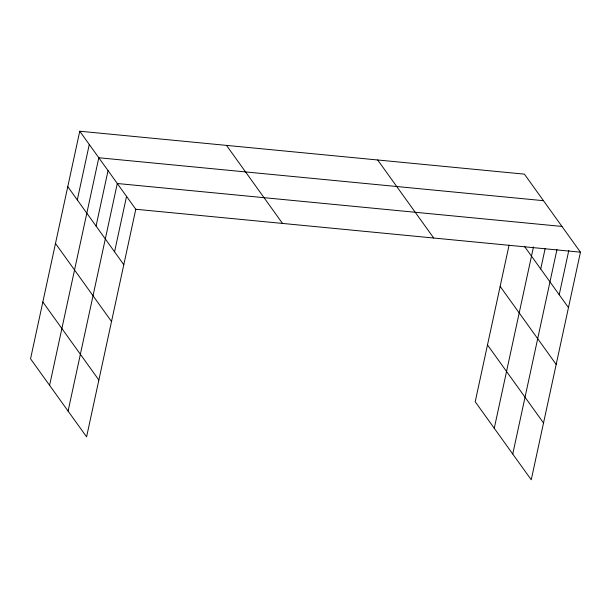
<?xml version="1.0" encoding="UTF-8"?>
<svg xmlns="http://www.w3.org/2000/svg" width="611" height="611" viewBox="0 0 611 611"><rect width="100%" height="100%" fill="white"/><g stroke="black" fill="none" stroke-linecap="round" stroke-linejoin="round"><path stroke-width="0.92" d="M79.758 131.22L30.55 358.81L86.586 436.85L135.787 209.26L79.758 131.22L524.414 174.15L580.45 252.19L531.242 479.78L475.213 401.74L509.062 245.164M77.299 199.919L89.282 144.486M49.598 385.342L98.806 157.753L543.469 200.683M96.064 226.07L108.055 170.629M68.088 411.096L117.297 183.506L561.96 226.437M114.555 251.824L126.546 196.383M494.261 428.273L533.479 246.882M540.727 269L545.119 248.669M512.751 454.026L556.965 249.54M559.218 294.754L568.81 250.403M135.787 209.26L580.45 252.19M524.605 246.539L568.467 307.631M500.149 286.399L556.178 364.439M377.682 159.983L433.711 238.023M487.494 344.932L543.523 422.972M226.498 145.387L282.526 223.427M67.768 186.653L123.804 264.7M55.486 243.468L111.523 321.508M42.831 301.994L98.867 380.042"/></g></svg>
